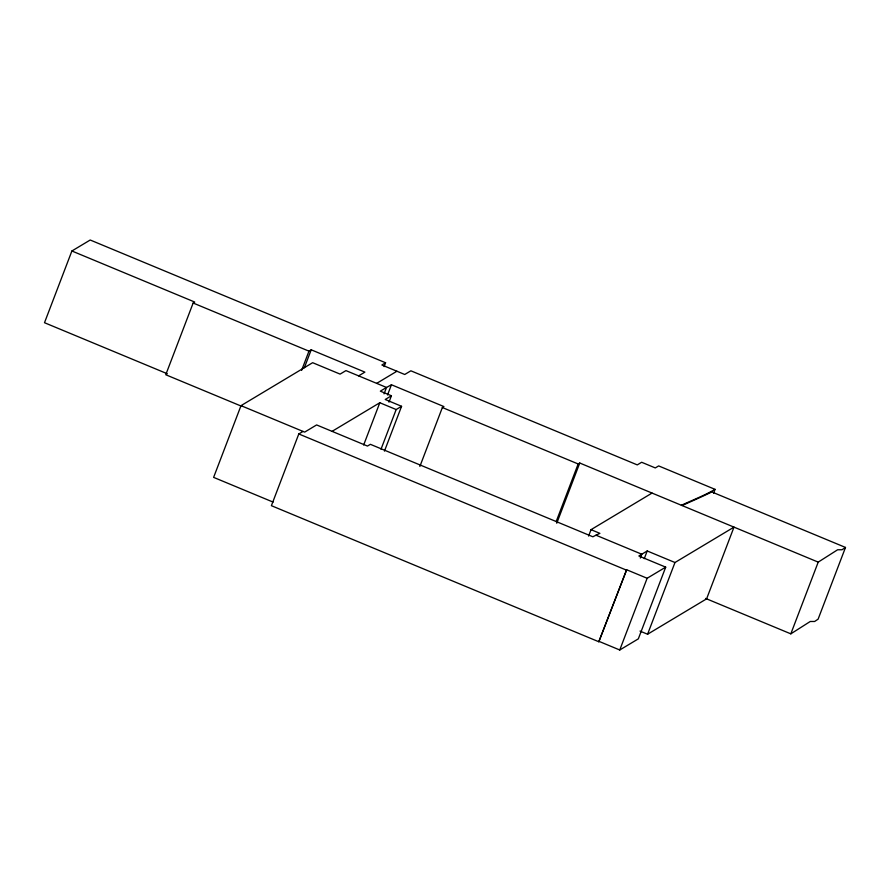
<?xml version="1.0" encoding="UTF-8"?>
<svg xmlns="http://www.w3.org/2000/svg" width="890" height="890" viewBox="0 0 890 890"><rect width="100%" height="100%" fill="white"/><g stroke="black" fill="none" stroke-linecap="round" stroke-linejoin="round"><path stroke-width="1.33" d="M384.113 366.613L385.581 362.764L90.213 240.011L71.89 250.991L44.5 322.714L167.364 373.778M71.89 250.991L194.754 302.055L193.152 303.023L165.763 374.746L242.124 406.474M419.869 466.449L442.363 407.531L443.943 406.585L391.444 384.758L386.505 387.45L345.954 370.607L340.102 374.111L312.646 362.697L241.012 405.651L213.622 477.374L273.108 502.094M301.621 370.362L308.964 351.149L311.211 349.803L364.9 372.12L358.637 375.869M304.358 367.737L311.211 349.803M303.034 431.416L298.795 433.964L271.406 505.687L598.814 641.757L626.66 569.756L647.141 578.266L665.709 567.141L638.853 555.983L647.208 550.966L674.976 562.513L733.994 527.125L706.604 598.848L647.586 634.236L640.01 631.088M363.665 445L379.808 402.736L396.172 409.545L401.579 406.296L385.214 399.488L391.422 395.772L380.33 391.155L386.505 387.45L384.057 393.858M387.528 395.004L391.444 384.758M388.974 402.169L391.422 395.772M381.009 449.239L396.172 409.545M384.458 451.119L401.579 406.296M556.161 521.607L578.166 463.968L579.757 463.022L818.21 562.124L837.635 549.764L842.04 549.753L845.5 547.439L711.822 491.947C701.965 496.72 691.975 501.137 682.04 505.531M556.762 523.22L579.757 463.022M588.59 536.058L591.038 529.661L652.047 493.071M598.814 641.757L626.66 569.756M640.31 558.063L641.779 554.225L595.989 535.19L592.862 536.781L370.385 444.321L367.47 446.068L316.618 424.93L304.669 432.106L241.012 405.651M644.271 558.653L647.208 550.966M599.281 641.479L619.752 649.989L647.141 578.266M665.709 567.141L638.319 638.864L619.752 649.989M647.586 634.236L674.976 562.513M713.591 493.205L715.059 489.355L658.656 465.915L655.296 467.929L641.657 462.266L637.273 464.892L410.868 370.807L404.739 374.49L381.877 364.989L385.581 362.764M705.559 598.414L790.821 633.847L818.21 562.124M845.5 547.439L818.11 619.162L814.65 621.476L810.245 621.487L790.821 633.847M376.67 383.368L396.907 371.23M332.07 431.361L379.808 402.736M681.373 505.253C692.609 500.102 704.157 495.63 715.059 489.355M595.989 535.19L599.871 533.355L591.038 529.661M193.152 303.023L308.964 351.149M442.363 407.531L578.166 463.968M298.795 433.964L626.204 570.034"/></g></svg>
